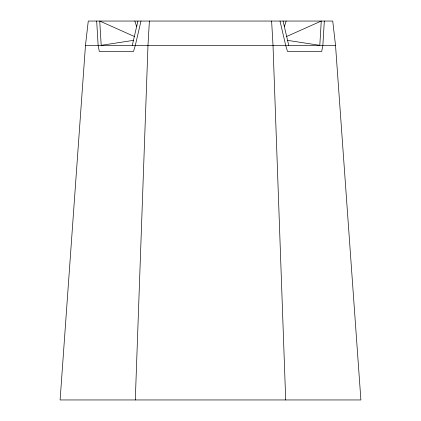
<?xml version="1.0" encoding="UTF-8"?>
<svg xmlns="http://www.w3.org/2000/svg" width="421" height="421" viewBox="0 0 421 421"><rect width="100%" height="100%" fill="white"/><g stroke="black" fill="none" stroke-linecap="round" stroke-linejoin="round"><path stroke-width="0.63" d="M135.304 399.95L147.987 45.336L149.387 21.05M324.323 21.05L322.865 45.336L321.707 51.436L287.485 51.436L285.67 45.336L280.018 21.05M85.474 45.336L60.108 399.95L360.892 399.95L335.526 45.336L332.727 21.05L88.273 21.05L85.474 45.336L335.526 45.336M132.273 45.336L137.93 21.05M140.982 21.05L135.33 45.336L133.515 51.436L99.293 51.436L98.135 45.336L96.677 21.05M284.422 26.512L286.133 21.05M286.438 36.585L321.265 21.05L319.807 45.336L287.532 40.358M133.468 40.358L101.193 45.336L99.735 21.05L134.562 36.585M134.867 21.05L136.578 26.512M283.07 21.05L288.727 45.336M271.613 21.05L273.013 45.336L285.696 399.95"/></g></svg>
